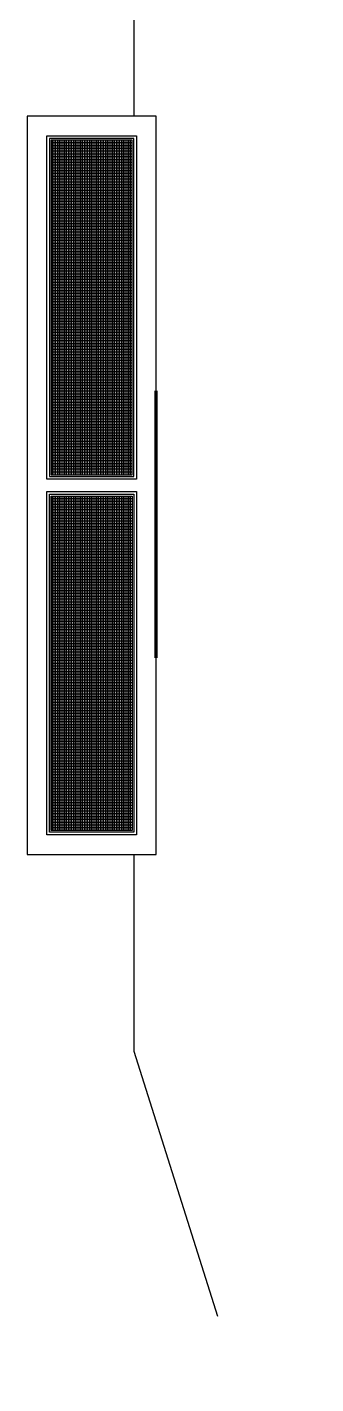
# Model space of a CAD drawing. Header units: metres. Extents: x 2.1 to 55.1, y 135.2 to 164.9.
# Drawn here: x 20.7312 to 20.835, y 158.8156 to 159.3036 of the extents above; entities that cross this region are included whole.
import ezdxf

# ---------------------------------------------------------------- set-up
doc = ezdxf.new("R2010")
doc.units = ezdxf.units.M
for name, pattern in [('AUSGEZOGEN', [0]), ('KURZGESTRICHELT', [0.125, 0.075, -0.05]), ('VERDECKT', [9.525, 6.35, -3.175])]:
    doc.linetypes.add(name, pattern=pattern)
doc.layers.add('XR$1$Plankopf', color=7, linetype='AUSGEZOGEN', lineweight=13)

msp = doc.modelspace()

# ---------------------------------------------------------------- linework, layer by layer
at = {"layer": 'XR$1$Plankopf', "color": 7, "linetype": 'KURZGESTRICHELT', "lineweight": -3, "transparency": 33554687}
for p, q in [((20.76955, 159.32762), (20.76955, 159.27156)), ((20.76955, 159.00596), (20.76955, 158.93528)), ((20.76955, 158.93528), (20.83505, 158.72756))]:
    msp.add_line(p, q, dxfattribs=at)
at = {"layer": 'XR$1$Plankopf', "color": 7, "linetype": 'VERDECKT', "lineweight": -3, "transparency": 33554687}
for p, q in [((20.73115, 159.27156), (20.73115, 159.00596)), ((20.77755, 159.27156), (20.73115, 159.27156)), ((20.77755, 159.00596), (20.77755, 159.27156)), ((20.73915, 159.26356), (20.73915, 159.14196)), ((20.76955, 159.26356), (20.73915, 159.26356)), ((20.76955, 159.14196), (20.76955, 159.26356)), ((20.73915, 159.14196), (20.76955, 159.14196)), ((20.73915, 159.13556), (20.76955, 159.13556)), ((20.73915, 159.01396), (20.73915, 159.13556)), ((20.76955, 159.13556), (20.76955, 159.01396)), ((20.76955, 159.01396), (20.73915, 159.01396)), ((20.73115, 159.00596), (20.77755, 159.00596))]:
    msp.add_line(p, q, dxfattribs=at)
at = {"layer": 'XR$1$Plankopf', "color": 7, "linetype": 'AUSGEZOGEN', "lineweight": -3, "transparency": 33554687}
for p, q in [((20.73819, 159.141), (20.73819, 159.26452)), ((20.73819, 159.26452), (20.77051, 159.26452)), ((20.76891, 159.26292), (20.73979, 159.26292)), ((20.73979, 159.26292), (20.73979, 159.1426)), ((20.76891, 159.1426), (20.76891, 159.26292)), ((20.77051, 159.26452), (20.77051, 159.141)), ((20.77051, 159.141), (20.73819, 159.141)), ((20.73979, 159.1426), (20.76891, 159.1426)), ((20.73819, 159.13652), (20.77051, 159.13652)), ((20.73819, 159.013), (20.73819, 159.13652)), ((20.77051, 159.13652), (20.77051, 159.013)), ((20.73979, 159.13492), (20.76891, 159.13492)), ((20.73979, 159.0146), (20.73979, 159.13492)), ((20.76891, 159.13492), (20.76891, 159.0146)), ((20.76891, 159.0146), (20.73979, 159.0146)), ((20.77051, 159.013), (20.73819, 159.013))]:
    msp.add_line(p, q, dxfattribs=at)
at = {"layer": 'XR$1$Plankopf', "color": 253, "linetype": 'AUSGEZOGEN', "lineweight": -3, "true_color": 0xababab, "transparency": 33554687}
for p, q in [((20.74011, 159.26292), (20.74011, 159.1426)), ((20.74075, 159.26292), (20.74075, 159.1426)), ((20.74139, 159.26292), (20.74139, 159.1426)), ((20.74203, 159.26292), (20.74203, 159.1426)), ((20.74267, 159.26292), (20.74267, 159.1426)), ((20.74331, 159.26292), (20.74331, 159.1426)), ((20.74395, 159.26292), (20.74395, 159.1426)), ((20.74459, 159.26292), (20.74459, 159.1426)), ((20.74523, 159.26292), (20.74523, 159.1426)), ((20.74587, 159.26292), (20.74587, 159.1426)), ((20.74651, 159.26292), (20.74651, 159.1426)), ((20.74715, 159.26292), (20.74715, 159.1426)), ((20.74779, 159.26292), (20.74779, 159.1426)), ((20.74843, 159.26292), (20.74843, 159.1426)), ((20.74907, 159.26292), (20.74907, 159.1426)), ((20.74971, 159.26292), (20.74971, 159.1426)), ((20.75035, 159.26292), (20.75035, 159.1426)), ((20.75099, 159.26292), (20.75099, 159.1426)), ((20.75163, 159.26292), (20.75163, 159.1426)), ((20.75227, 159.26292), (20.75227, 159.1426)), ((20.75291, 159.26292), (20.75291, 159.1426)), ((20.75355, 159.26292), (20.75355, 159.1426)), ((20.75419, 159.26292), (20.75419, 159.1426)), ((20.75483, 159.26292), (20.75483, 159.1426)), ((20.75547, 159.26292), (20.75547, 159.1426)), ((20.75611, 159.26292), (20.75611, 159.1426)), ((20.75675, 159.26292), (20.75675, 159.1426)), ((20.75739, 159.26292), (20.75739, 159.1426)), ((20.75803, 159.26292), (20.75803, 159.1426)), ((20.75867, 159.26292), (20.75867, 159.1426)), ((20.75931, 159.26292), (20.75931, 159.1426)), ((20.75995, 159.26292), (20.75995, 159.1426)), ((20.76059, 159.26292), (20.76059, 159.1426)), ((20.76123, 159.26292), (20.76123, 159.1426)), ((20.76187, 159.26292), (20.76187, 159.1426)), ((20.76251, 159.26292), (20.76251, 159.1426)), ((20.76315, 159.26292), (20.76315, 159.1426)), ((20.76379, 159.26292), (20.76379, 159.1426)), ((20.76443, 159.26292), (20.76443, 159.1426)), ((20.76507, 159.26292), (20.76507, 159.1426)), ((20.76571, 159.26292), (20.76571, 159.1426)), ((20.76635, 159.26292), (20.76635, 159.1426)), ((20.76699, 159.26292), (20.76699, 159.1426)), ((20.76763, 159.26292), (20.76763, 159.1426)), ((20.76827, 159.26292), (20.76827, 159.1426)), ((20.76891, 159.26192), (20.73979, 159.26192)), ((20.76891, 159.26091), (20.73979, 159.26091)), ((20.76891, 159.25991), (20.73979, 159.25991)), ((20.76891, 159.25891), (20.73979, 159.25891)), ((20.76891, 159.2579), (20.73979, 159.2579)), ((20.76891, 159.2569), (20.73979, 159.2569)), ((20.76891, 159.2559), (20.73979, 159.2559)), ((20.76891, 159.25489), (20.73979, 159.25489)), ((20.76891, 159.25389), (20.73979, 159.25389)), ((20.76891, 159.25289), (20.73979, 159.25289)), ((20.76891, 159.25188), (20.73979, 159.25188)), ((20.76891, 159.25088), (20.73979, 159.25088)), ((20.76891, 159.24988), (20.73979, 159.24988)), ((20.76891, 159.24887), (20.73979, 159.24887)), ((20.76891, 159.24787), (20.73979, 159.24787)), ((20.76891, 159.24687), (20.73979, 159.24687)), ((20.76891, 159.24586), (20.73979, 159.24586)), ((20.76891, 159.24486), (20.73979, 159.24486)), ((20.76891, 159.24386), (20.73979, 159.24386)), ((20.76891, 159.24285), (20.73979, 159.24285)), ((20.76891, 159.24185), (20.73979, 159.24185)), ((20.76891, 159.24085), (20.73979, 159.24085)), ((20.76891, 159.23984), (20.73979, 159.23984)), ((20.76891, 159.23884), (20.73979, 159.23884)), ((20.76891, 159.23784), (20.73979, 159.23784)), ((20.76891, 159.23683), (20.73979, 159.23683)), ((20.76891, 159.23583), (20.73979, 159.23583)), ((20.76891, 159.23483), (20.73979, 159.23483)), ((20.76891, 159.23382), (20.73979, 159.23382)), ((20.76891, 159.23282), (20.73979, 159.23282)), ((20.76891, 159.23182), (20.73979, 159.23182)), ((20.76891, 159.23082), (20.73979, 159.23082)), ((20.76891, 159.22981), (20.73979, 159.22981)), ((20.76891, 159.22881), (20.73979, 159.22881)), ((20.76891, 159.22781), (20.73979, 159.22781)), ((20.76891, 159.2268), (20.73979, 159.2268)), ((20.76891, 159.2258), (20.73979, 159.2258)), ((20.76891, 159.2248), (20.73979, 159.2248)), ((20.76891, 159.22379), (20.73979, 159.22379)), ((20.76891, 159.22279), (20.73979, 159.22279)), ((20.76891, 159.22179), (20.73979, 159.22179)), ((20.76891, 159.22078), (20.73979, 159.22078)), ((20.76891, 159.21978), (20.73979, 159.21978)), ((20.76891, 159.21878), (20.73979, 159.21878)), ((20.76891, 159.21777), (20.73979, 159.21777)), ((20.76891, 159.21677), (20.73979, 159.21677)), ((20.76891, 159.21577), (20.73979, 159.21577)), ((20.76891, 159.21476), (20.73979, 159.21476)), ((20.76891, 159.21376), (20.73979, 159.21376)), ((20.76891, 159.21276), (20.73979, 159.21276)), ((20.76891, 159.21175), (20.73979, 159.21175)), ((20.76891, 159.21075), (20.73979, 159.21075)), ((20.76891, 159.20975), (20.73979, 159.20975)), ((20.76891, 159.20874), (20.73979, 159.20874)), ((20.76891, 159.20774), (20.73979, 159.20774)), ((20.76891, 159.20674), (20.73979, 159.20674)), ((20.76891, 159.20573), (20.73979, 159.20573)), ((20.76891, 159.20473), (20.73979, 159.20473)), ((20.76891, 159.20373), (20.73979, 159.20373)), ((20.76891, 159.20272), (20.73979, 159.20272)), ((20.76891, 159.20172), (20.73979, 159.20172)), ((20.76891, 159.20072), (20.73979, 159.20072)), ((20.76891, 159.19971), (20.73979, 159.19971)), ((20.76891, 159.19871), (20.73979, 159.19871)), ((20.76891, 159.19771), (20.73979, 159.19771)), ((20.76891, 159.1967), (20.73979, 159.1967)), ((20.76891, 159.1957), (20.73979, 159.1957)), ((20.76891, 159.1947), (20.73979, 159.1947)), ((20.76891, 159.1937), (20.73979, 159.1937)), ((20.76891, 159.19269), (20.73979, 159.19269)), ((20.76891, 159.19169), (20.73979, 159.19169)), ((20.76891, 159.19069), (20.73979, 159.19069)), ((20.76891, 159.18968), (20.73979, 159.18968)), ((20.76891, 159.18868), (20.73979, 159.18868)), ((20.76891, 159.18768), (20.73979, 159.18768)), ((20.76891, 159.18667), (20.73979, 159.18667)), ((20.76891, 159.18567), (20.73979, 159.18567)), ((20.76891, 159.18467), (20.73979, 159.18467)), ((20.76891, 159.18366), (20.73979, 159.18366)), ((20.76891, 159.18266), (20.73979, 159.18266)), ((20.76891, 159.18166), (20.73979, 159.18166)), ((20.76891, 159.18065), (20.73979, 159.18065)), ((20.76891, 159.17965), (20.73979, 159.17965)), ((20.76891, 159.17865), (20.73979, 159.17865)), ((20.76891, 159.17764), (20.73979, 159.17764)), ((20.76891, 159.17664), (20.73979, 159.17664)), ((20.76891, 159.17564), (20.73979, 159.17564)), ((20.76891, 159.17463), (20.73979, 159.17463)), ((20.76891, 159.17363), (20.73979, 159.17363)), ((20.76891, 159.17263), (20.73979, 159.17263)), ((20.76891, 159.17162), (20.73979, 159.17162)), ((20.76891, 159.17062), (20.73979, 159.17062)), ((20.76891, 159.16962), (20.73979, 159.16962)), ((20.76891, 159.16861), (20.73979, 159.16861)), ((20.76891, 159.16761), (20.73979, 159.16761)), ((20.76891, 159.16661), (20.73979, 159.16661)), ((20.76891, 159.1656), (20.73979, 159.1656)), ((20.76891, 159.1646), (20.73979, 159.1646)), ((20.76891, 159.1636), (20.73979, 159.1636)), ((20.76891, 159.16259), (20.73979, 159.16259)), ((20.76891, 159.16159), (20.73979, 159.16159)), ((20.76891, 159.16059), (20.73979, 159.16059)), ((20.76891, 159.15958), (20.73979, 159.15958)), ((20.76891, 159.15858), (20.73979, 159.15858)), ((20.76891, 159.15758), (20.73979, 159.15758)), ((20.76891, 159.15658), (20.73979, 159.15658)), ((20.76891, 159.15557), (20.73979, 159.15557)), ((20.76891, 159.15457), (20.73979, 159.15457)), ((20.76891, 159.15357), (20.73979, 159.15357)), ((20.76891, 159.15256), (20.73979, 159.15256)), ((20.76891, 159.15156), (20.73979, 159.15156)), ((20.76891, 159.15056), (20.73979, 159.15056)), ((20.76891, 159.14955), (20.73979, 159.14955)), ((20.76891, 159.14855), (20.73979, 159.14855)), ((20.76891, 159.14755), (20.73979, 159.14755)), ((20.76891, 159.14654), (20.73979, 159.14654)), ((20.76891, 159.14554), (20.73979, 159.14554)), ((20.76891, 159.14454), (20.73979, 159.14454)), ((20.76891, 159.14353), (20.73979, 159.14353)), ((20.76891, 159.13392), (20.73979, 159.13392)), ((20.76891, 159.13291), (20.73979, 159.13291)), ((20.76891, 159.13191), (20.73979, 159.13191)), ((20.76891, 159.13091), (20.73979, 159.13091)), ((20.74011, 159.13492), (20.74011, 159.0146)), ((20.74075, 159.13492), (20.74075, 159.0146)), ((20.74139, 159.13492), (20.74139, 159.0146)), ((20.74203, 159.13492), (20.74203, 159.0146)), ((20.74267, 159.13492), (20.74267, 159.0146)), ((20.74331, 159.13492), (20.74331, 159.0146)), ((20.74395, 159.13492), (20.74395, 159.0146)), ((20.74459, 159.13492), (20.74459, 159.0146)), ((20.74523, 159.13492), (20.74523, 159.0146)), ((20.74587, 159.13492), (20.74587, 159.0146)), ((20.74651, 159.13492), (20.74651, 159.0146)), ((20.74715, 159.13492), (20.74715, 159.0146)), ((20.74779, 159.13492), (20.74779, 159.0146)), ((20.74843, 159.13492), (20.74843, 159.0146)), ((20.74907, 159.13492), (20.74907, 159.0146)), ((20.74971, 159.13492), (20.74971, 159.0146)), ((20.75035, 159.13492), (20.75035, 159.0146)), ((20.75099, 159.13492), (20.75099, 159.0146)), ((20.75163, 159.13492), (20.75163, 159.0146)), ((20.75227, 159.13492), (20.75227, 159.0146)), ((20.75291, 159.13492), (20.75291, 159.0146)), ((20.75355, 159.13492), (20.75355, 159.0146)), ((20.75419, 159.13492), (20.75419, 159.0146)), ((20.75483, 159.13492), (20.75483, 159.0146)), ((20.75547, 159.13492), (20.75547, 159.0146)), ((20.75611, 159.13492), (20.75611, 159.0146)), ((20.75675, 159.13492), (20.75675, 159.0146)), ((20.75739, 159.13492), (20.75739, 159.0146)), ((20.75803, 159.13492), (20.75803, 159.0146)), ((20.75867, 159.13492), (20.75867, 159.0146)), ((20.75931, 159.13492), (20.75931, 159.0146)), ((20.75995, 159.13492), (20.75995, 159.0146)), ((20.76059, 159.13492), (20.76059, 159.0146)), ((20.76123, 159.13492), (20.76123, 159.0146)), ((20.76187, 159.13492), (20.76187, 159.0146)), ((20.76251, 159.13492), (20.76251, 159.0146)), ((20.76315, 159.13492), (20.76315, 159.0146)), ((20.76379, 159.13492), (20.76379, 159.0146)), ((20.76443, 159.13492), (20.76443, 159.0146)), ((20.76507, 159.13492), (20.76507, 159.0146)), ((20.76571, 159.13492), (20.76571, 159.0146)), ((20.76635, 159.13492), (20.76635, 159.0146)), ((20.76699, 159.13492), (20.76699, 159.0146)), ((20.76763, 159.13492), (20.76763, 159.0146)), ((20.76827, 159.13492), (20.76827, 159.0146)), ((20.76891, 159.1299), (20.73979, 159.1299)), ((20.76891, 159.1289), (20.73979, 159.1289)), ((20.76891, 159.1279), (20.73979, 159.1279)), ((20.76891, 159.12689), (20.73979, 159.12689)), ((20.76891, 159.12589), (20.73979, 159.12589)), ((20.76891, 159.12489), (20.73979, 159.12489)), ((20.76891, 159.12388), (20.73979, 159.12388)), ((20.76891, 159.12288), (20.73979, 159.12288)), ((20.76891, 159.12188), (20.73979, 159.12188)), ((20.76891, 159.12087), (20.73979, 159.12087)), ((20.76891, 159.11987), (20.73979, 159.11987)), ((20.76891, 159.11887), (20.73979, 159.11887)), ((20.76891, 159.11786), (20.73979, 159.11786)), ((20.76891, 159.11686), (20.73979, 159.11686)), ((20.76891, 159.11586), (20.73979, 159.11586)), ((20.76891, 159.11485), (20.73979, 159.11485)), ((20.76891, 159.11385), (20.73979, 159.11385)), ((20.76891, 159.11285), (20.73979, 159.11285)), ((20.76891, 159.11184), (20.73979, 159.11184)), ((20.76891, 159.11084), (20.73979, 159.11084)), ((20.76891, 159.10984), (20.73979, 159.10984)), ((20.76891, 159.10883), (20.73979, 159.10883)), ((20.76891, 159.10783), (20.73979, 159.10783)), ((20.76891, 159.10683), (20.73979, 159.10683)), ((20.76891, 159.10582), (20.73979, 159.10582)), ((20.76891, 159.10482), (20.73979, 159.10482)), ((20.76891, 159.10382), (20.73979, 159.10382)), ((20.76891, 159.10282), (20.73979, 159.10282)), ((20.76891, 159.10181), (20.73979, 159.10181)), ((20.76891, 159.10081), (20.73979, 159.10081)), ((20.76891, 159.09981), (20.73979, 159.09981)), ((20.76891, 159.0988), (20.73979, 159.0988)), ((20.76891, 159.0978), (20.73979, 159.0978)), ((20.76891, 159.0968), (20.73979, 159.0968)), ((20.76891, 159.09579), (20.73979, 159.09579)), ((20.76891, 159.09479), (20.73979, 159.09479)), ((20.76891, 159.09379), (20.73979, 159.09379)), ((20.76891, 159.09278), (20.73979, 159.09278)), ((20.76891, 159.09178), (20.73979, 159.09178)), ((20.76891, 159.09078), (20.73979, 159.09078)), ((20.76891, 159.08977), (20.73979, 159.08977)), ((20.76891, 159.08877), (20.73979, 159.08877)), ((20.76891, 159.08777), (20.73979, 159.08777)), ((20.76891, 159.08676), (20.73979, 159.08676)), ((20.76891, 159.08576), (20.73979, 159.08576)), ((20.76891, 159.08476), (20.73979, 159.08476)), ((20.76891, 159.08375), (20.73979, 159.08375)), ((20.76891, 159.08275), (20.73979, 159.08275)), ((20.76891, 159.08175), (20.73979, 159.08175)), ((20.76891, 159.08074), (20.73979, 159.08074)), ((20.76891, 159.07974), (20.73979, 159.07974)), ((20.76891, 159.07874), (20.73979, 159.07874)), ((20.76891, 159.07773), (20.73979, 159.07773)), ((20.76891, 159.07673), (20.73979, 159.07673)), ((20.76891, 159.07573), (20.73979, 159.07573)), ((20.76891, 159.07472), (20.73979, 159.07472)), ((20.76891, 159.07372), (20.73979, 159.07372)), ((20.76891, 159.07272), (20.73979, 159.07272)), ((20.76891, 159.07171), (20.73979, 159.07171)), ((20.76891, 159.07071), (20.73979, 159.07071)), ((20.76891, 159.06971), (20.73979, 159.06971)), ((20.76891, 159.0687), (20.73979, 159.0687)), ((20.76891, 159.0677), (20.73979, 159.0677)), ((20.76891, 159.0667), (20.73979, 159.0667)), ((20.76891, 159.0657), (20.73979, 159.0657)), ((20.76891, 159.06469), (20.73979, 159.06469)), ((20.76891, 159.06369), (20.73979, 159.06369)), ((20.76891, 159.06269), (20.73979, 159.06269)), ((20.76891, 159.06168), (20.73979, 159.06168)), ((20.76891, 159.06068), (20.73979, 159.06068)), ((20.76891, 159.05968), (20.73979, 159.05968)), ((20.76891, 159.05867), (20.73979, 159.05867)), ((20.76891, 159.05767), (20.73979, 159.05767)), ((20.76891, 159.05667), (20.73979, 159.05667)), ((20.76891, 159.05566), (20.73979, 159.05566)), ((20.76891, 159.05466), (20.73979, 159.05466)), ((20.76891, 159.05366), (20.73979, 159.05366)), ((20.76891, 159.05265), (20.73979, 159.05265)), ((20.76891, 159.05165), (20.73979, 159.05165)), ((20.76891, 159.05065), (20.73979, 159.05065)), ((20.76891, 159.04964), (20.73979, 159.04964)), ((20.76891, 159.04864), (20.73979, 159.04864)), ((20.76891, 159.04764), (20.73979, 159.04764)), ((20.76891, 159.04663), (20.73979, 159.04663)), ((20.76891, 159.04563), (20.73979, 159.04563)), ((20.76891, 159.04463), (20.73979, 159.04463)), ((20.76891, 159.04362), (20.73979, 159.04362)), ((20.76891, 159.04262), (20.73979, 159.04262)), ((20.76891, 159.04162), (20.73979, 159.04162)), ((20.76891, 159.04061), (20.73979, 159.04061)), ((20.76891, 159.03961), (20.73979, 159.03961)), ((20.76891, 159.03861), (20.73979, 159.03861)), ((20.76891, 159.0376), (20.73979, 159.0376)), ((20.76891, 159.0366), (20.73979, 159.0366)), ((20.76891, 159.0356), (20.73979, 159.0356)), ((20.76891, 159.03459), (20.73979, 159.03459)), ((20.76891, 159.03359), (20.73979, 159.03359)), ((20.76891, 159.03259), (20.73979, 159.03259)), ((20.76891, 159.03158), (20.73979, 159.03158)), ((20.76891, 159.03058), (20.73979, 159.03058)), ((20.76891, 159.02958), (20.73979, 159.02958)), ((20.76891, 159.02858), (20.73979, 159.02858)), ((20.76891, 159.02757), (20.73979, 159.02757)), ((20.76891, 159.02657), (20.73979, 159.02657)), ((20.76891, 159.02557), (20.73979, 159.02557)), ((20.76891, 159.02456), (20.73979, 159.02456)), ((20.76891, 159.02356), (20.73979, 159.02356)), ((20.76891, 159.02256), (20.73979, 159.02256)), ((20.76891, 159.02155), (20.73979, 159.02155)), ((20.76891, 159.02055), (20.73979, 159.02055)), ((20.76891, 159.01955), (20.73979, 159.01955)), ((20.76891, 159.01854), (20.73979, 159.01854)), ((20.76891, 159.01754), (20.73979, 159.01754)), ((20.76891, 159.01654), (20.73979, 159.01654)), ((20.76891, 159.01553), (20.73979, 159.01553))]:
    msp.add_line(p, q, dxfattribs=at)
at = {"layer": 'XR$1$Plankopf', "color": 7, "linetype": 'AUSGEZOGEN', "lineweight": 100, "transparency": 33554687}
msp.add_line((20.77755, 159.07676), (20.77755, 159.17276), dxfattribs=at)

doc.saveas('drawing.dxf')
